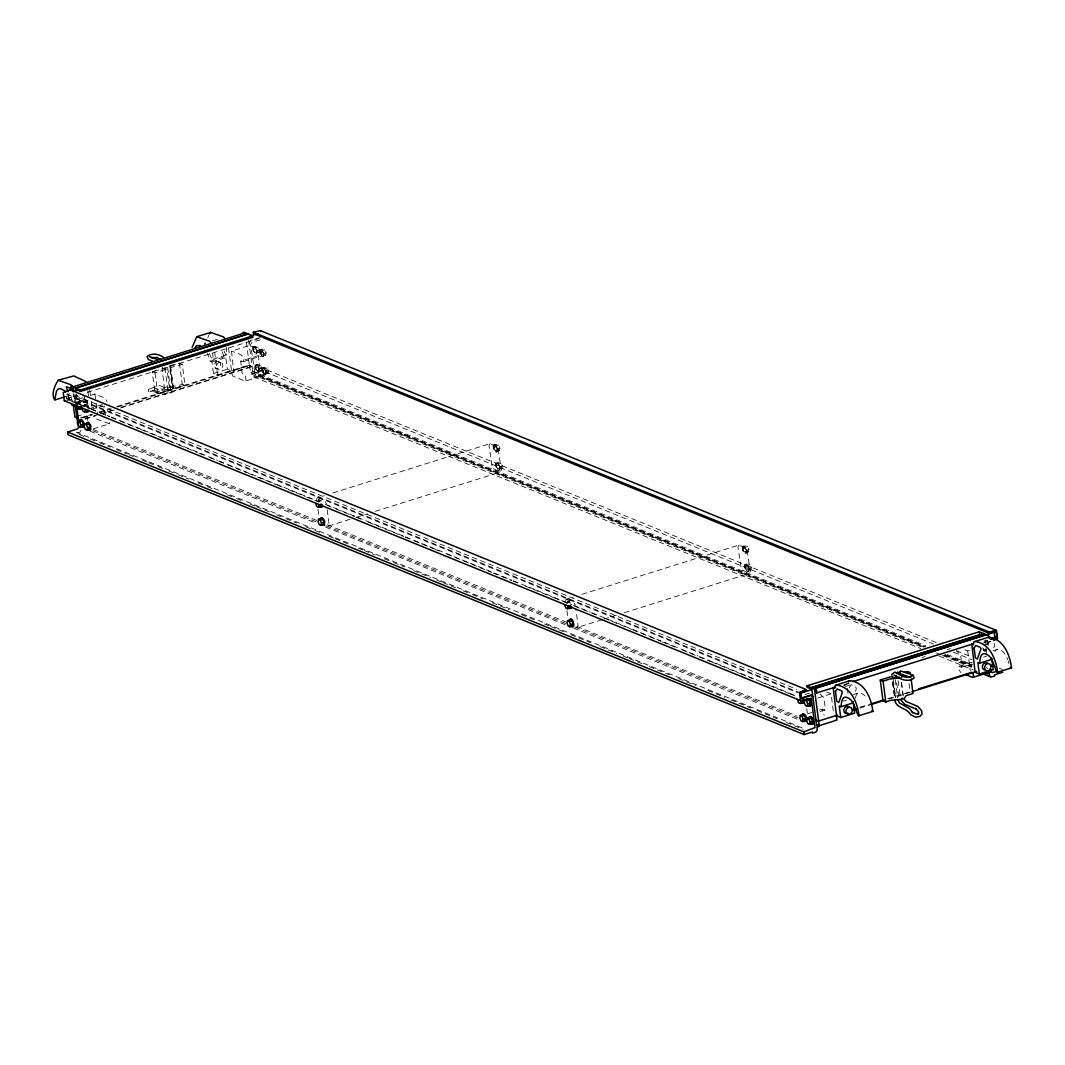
<?xml version="1.0" encoding="UTF-8"?>
<svg xmlns="http://www.w3.org/2000/svg" width="1065" height="1065" viewBox="0 0 1065 1065"><rect width="100%" height="100%" fill="white"/><g stroke="black" fill="none" stroke-linecap="round" stroke-linejoin="round"><path stroke-width="0.75" stroke-dasharray="5 3.75" d="M849.284 687.977L851.015 684.662L855.847 686.952L856.3 689.388L853.531 694.42M987.907 644.471L989.638 641.157L993.885 642.887L994.923 645.883L993.192 648.066M848.818 682.732L848.685 683.93L848.073 682.851M249.064 343.329L250.262 340.654L259.913 337.632M228.522 347.816L231.93 373.655A2.343 1.078 72.6 0 0 233.421 376.344L245.203 381.137L263.88 375.333L263.308 370.154L260.858 369.049L259.887 367.012L258.396 356.003L261.351 356.029C263.601 348.961 253.989 347.363 249.356 345.526L231.531 351.117L233.754 372.497L231.837 370.806L217.699 375.253L213.479 373.535L211.962 361.98L210.191 361.261L208.407 356.163A14.923 6.856 72.6 0 0 207.316 353.474M316.731 499.791L316.957 498.114L324.199 495.678M565.688 601.192L565.928 599.515L573.17 597.079M820.037 693.967L823.897 697.695L825.308 708.678L824.789 710.089L822.366 709.21L822.14 710.475L824.19 715.467M972.372 662.137L959.006 666.331L959.072 669.845L960.83 672.587M77.585 404.66L78.091 402.29L79.808 402.996L77.239 403.808L75.508 403.103L78.091 402.29M253.337 349.493L253.829 347.123L256.412 346.325L258.129 347.03L259.354 350.105L258.848 352.475L256.279 353.274L254.548 352.568L253.337 349.493L255.906 348.708L256.412 346.325M120.545 408.002L251.739 366.839L251.992 365.588L251.58 366.906L249.663 365.215L231.837 370.806M256.279 353.274L256.785 350.904L259.354 350.105M255.72 367.638L256.226 365.268L258.795 364.47L260.526 365.175L261.75 368.25L261.245 370.62L258.662 371.419L256.945 370.713L255.72 367.638L258.289 366.839L258.795 364.47M260.126 352.262L260.632 349.892L263.201 349.094L264.932 349.799L266.157 352.874L265.651 355.244L263.068 356.043L261.351 355.337L260.126 352.262L262.696 351.463L263.201 349.094M258.662 371.419L259.168 369.049L261.75 368.25M263.068 356.043L263.574 353.673L266.157 352.874M262.509 370.407L263.015 368.037L265.598 367.239L267.315 367.944L268.54 371.019L268.034 373.389L265.465 374.188L263.734 373.482L262.509 370.407L265.092 369.608L265.598 367.239M265.465 374.188L265.97 371.818L268.54 371.019M493.907 447.553L494.413 445.183L496.996 444.385L498.713 445.09L499.938 448.165L499.432 450.535L496.862 451.334L495.132 450.628L493.907 447.553L496.49 446.754L496.996 444.385M496.862 451.334L497.368 448.964L499.938 448.165M496.303 465.698L496.809 463.328L499.379 462.529L501.109 463.235L502.321 466.31L501.815 468.68L499.245 469.479L497.515 468.773L496.303 465.698L498.873 464.899L499.379 462.529M499.245 469.479L499.751 467.109L502.321 466.31M742.877 548.954L743.383 546.585L745.953 545.786L747.683 546.478L748.908 549.553L748.402 551.923L745.82 552.722L744.102 552.016L742.877 548.954L745.447 548.155L745.953 545.786M745.82 552.722L746.325 550.352L748.908 549.553M745.26 567.086L745.766 564.716L748.349 563.918L750.066 564.623L751.291 567.698L750.785 570.068L748.216 570.867L746.485 570.161L745.26 567.086L747.843 566.287L748.349 563.918M748.216 570.867L748.722 568.497L751.291 567.698M985.99 647.879L985.484 650.249L983.767 649.557L982.542 646.482M93.094 428.929L109.429 423.803L109.748 422.486M246.068 380.924L245.483 375.745L243.033 374.64L242.061 372.604L240.703 361.168L258.529 355.577M81.086 430.1L79.822 432.217L77.505 432.949M986.683 644.392L987.947 642.275L992.274 640.917M64.539 396.952L69.158 395.501L69.398 394.622M77.186 403.422L77.692 401.838L79.316 401.452L81.646 404.873M77.678 403.262L78.184 401.678M83.975 406.191L84.974 404.447L84.468 406.031M252.951 346.831L252.432 348.415L253.75 352.968L255.067 354.192L256.692 353.806L257.211 352.222L255.893 347.669L254.575 346.445L252.951 346.831L255.4 347.829L256.692 353.806M253.443 346.671L253.244 350.611L255.573 354.033M259.74 349.6L259.234 351.184L260.552 355.737L261.87 356.961L263.494 356.575L263.694 352.648L261.364 349.214C258.249 348.748 259.94 355.284 262.363 356.802M255.334 364.976L254.828 366.56L256.146 371.113L257.464 372.337L259.088 371.951L259.288 368.024L256.958 364.589C253.843 364.123 255.533 370.66 257.956 372.178M258.595 372.111L258.795 368.171L256.465 364.749M262.123 367.745L261.923 371.672L264.253 375.093C268.154 374.853 265.997 368.703 263.747 367.358C260.632 366.893 262.336 373.416 264.746 374.947L265.877 374.72M265.385 374.867L265.584 370.94L263.255 367.518M317.836 501.455L318.834 499.711L321.284 500.71M318.329 501.296L318.834 499.711M493.521 444.89L493.015 446.475L494.333 451.028L495.651 452.252L497.275 451.866L497.475 447.926L495.145 444.504C492.03 444.038 493.734 450.562 496.144 452.093M495.917 463.022L495.411 464.62L496.716 469.159L498.047 470.384L499.671 470.011L499.858 466.071L497.541 462.649C494.426 462.183 496.117 468.707 498.54 470.237M566.806 602.843L567.805 601.099L567.299 602.697M742.491 546.278L742.292 550.206L744.621 553.64L746.245 553.254L746.751 551.67L745.433 547.117L744.116 545.892L742.491 546.278L744.941 547.277L746.245 553.254M742.984 546.119L742.784 550.059L745.114 553.481M744.874 564.423L744.368 566.008L745.686 570.56L747.004 571.785L748.628 571.399L748.828 567.472L746.498 564.037C743.383 563.585 745.087 570.108 747.497 571.625M982.968 649.943L984.286 651.168L985.418 650.941L985.924 649.357M985.418 650.941L986.416 649.197M959.006 666.331L961.429 667.209L961.948 665.785L960.537 654.815L956.676 651.088M240.703 361.168L243.526 361.621C245.789 354.552 236.164 352.954 231.531 351.117M207.782 337.791L208.82 335.222M162.932 367.132L162.026 368.437L164.676 389.857L164.609 391.387L163.091 392.519L164.569 391.614L152.788 387.221L148.328 389.564L148.554 391.76L152.135 391.627L160.189 388.432L170.28 393.171L173.089 391.654L173.528 389.058L170.573 366.027M169.721 365.481L179.453 363.205L182.248 364.337L184.991 385.237L172.41 388.738L169.655 367.851L170.4 366.826L168.989 366.254M172.41 388.738L173.156 387.713L170.4 366.826M209.446 353.567L211.562 358.625L213 359.211L212.8 353.194M213 359.211L226.858 354.858L226.459 347.27M986.416 640.464L985.218 643.127L984.806 639.932M249.663 365.215L249.756 368.051A2.343 1.078 72.6 0 0 251.247 370.753L263.88 375.333M490.153 443.586L489.008 445.729L492.416 468.134L500.204 472.141L501.349 469.998L497.954 447.593L490.153 443.586L330.523 493.694M739.123 544.987L737.978 547.117L741.386 569.535L749.174 573.529L750.319 571.399L746.911 548.981L739.123 544.987L579.48 595.095M82.311 405.872L84.88 405.059L86.611 405.752M317.889 501.841L320.459 501.029L318.741 500.324M566.86 603.243L569.429 602.417L567.698 601.712M212.494 340.84L218.658 338.91M66.736 398.257L76.094 395.861L796.846 689.401M162.146 368.81L166.992 369.129L169.748 390.016L157.766 393.77L154.971 392.639L152.228 371.752L159.191 369.555M800.6 693.089L65.95 393.89L66.602 398.843L77.705 395.355M87.224 392.373L260.18 338.084M66.842 400.52L75.149 398.456L797.432 692.609M152.228 371.752L155.011 372.883L166.992 369.129M169.655 367.851L182.248 364.337M260.459 339.748L251.793 342.464L250.528 344.581L254.855 372.537L266.25 369.688L937.719 643.154M83.017 397.724L77.066 399.588L87.343 403.768L89.354 408.241M90.445 395.395L94.892 393.997L105.155 398.177L107.033 401.545M85.16 399.335L74.377 402.716L73.765 393.557M76.187 403.315L85.426 400.413L87.197 401.146L88.062 407.735M210.191 361.261L224.049 356.908L225.82 357.627L227.338 369.182L231.571 370.9M74.883 405.006L87.197 401.146M211.962 361.98L225.82 357.627M89.207 408.707L104.064 404.048M92.029 409.16L102.426 405.898M243.526 361.621L261.351 356.029M263.494 356.575L263.188 352.795L260.872 349.373M76.4 416.548L84.095 414.139M213.479 373.535L227.338 369.182M154.971 392.639L161.947 390.456L163.477 388.033C169.375 385.037 176.337 387.514 182.195 384.092L184.991 385.237M80.208 417.986L91.284 414.511M99.178 412.035L110.241 408.561M116.564 406.577L249.343 364.909L251.739 366.839M81.832 417.879L92.229 414.618M82.844 417.919L92.335 414.951M100.23 412.461L111.292 408.987M117.616 407.003L250.395 365.335M84.974 418.678L99.205 414.218M100.789 413.726L111.852 410.251M121.33 407.269L250.941 366.6M85.24 419.104L95.637 415.843M101.574 413.965L114.221 409.985M920.959 646.748L251.034 373.908L250.821 372.257L252.791 371.632L925.805 645.723M251.034 373.908L253.017 373.282L924.487 646.748M923.848 647.081L258.542 376.131L258.396 375.026L266.623 372.457L933.473 644.032M258.542 376.131L253.989 377.01L253.017 373.282M497.275 451.866L496.982 448.085L494.653 444.664M499.671 470.011L499.365 466.23L497.049 462.796M350.052 519.267L327.913 526.203L329.072 524.073L326.795 506.86M356.376 517.284L367.438 513.809M375.333 511.32L500.204 472.141M748.628 571.399L748.336 567.618L746.006 564.197M602.178 619.67L576.884 627.605L578.029 625.475L575.766 608.261M603.762 619.164L616.395 615.197M624.303 612.721L749.174 573.529M922.024 657.544L925.192 656.546M947.318 649.61L950.473 648.612M805.073 694.5L809.52 693.102M844.092 684.595L848.858 683.104M843.706 685.234L846.782 684.263M983.86 641.236L987.295 640.424L984.22 641.383M844.066 685.367L847.141 684.409M844.865 686.592L851.015 684.662M983.474 643.087L989.638 641.157M817.68 698.001L831.046 693.808L833.695 713.936M964.757 649.73L967.686 650.928L970.654 649.996M852.972 694.686L859.136 692.743L863.356 694.3L864.966 695.977M993.139 650.688L997.759 649.237C1003.11 649.836 1005.986 655.148 1007.73 659.674M843.347 701.129L846.422 700.158M983.501 657.145L986.589 656.173M807.51 713.883L811.969 712.472M819.398 710.142L822.366 709.21M820.33 711.487L824.789 710.089M961.429 667.209L971.826 663.948M860.267 707.187L869.746 704.205M887.638 698.76L911.347 691.318M859.735 708.105L869.493 705.136M889.009 699.039L910.242 692.383L908.977 682.732M253.829 347.123L255.56 347.829L258.129 347.03M254.548 352.568L257.131 351.77L258.848 352.475M260.632 349.892L262.349 350.598L264.932 349.799M261.351 355.337L263.92 354.538L265.651 355.244M256.226 365.268L257.956 365.974L260.526 365.175M256.945 370.713L259.514 369.914L261.245 370.62M263.015 368.037L264.746 368.743L267.315 367.944M263.734 373.482L266.303 372.683L268.034 373.389M494.413 445.183L496.144 445.889L498.713 445.09M495.132 450.628L497.701 449.829L499.432 450.535M496.809 463.328L498.527 464.034L501.109 463.235M497.515 468.773L500.097 467.974L501.815 468.68M743.383 546.585L745.114 547.277L747.683 546.478M744.102 552.016L746.672 551.231L748.402 551.923M745.766 564.716L747.497 565.422L750.066 564.623M746.485 570.161L749.068 569.362L750.785 570.068M984.779 644.818L987.348 644.019M109.429 423.803L96.782 419.224A2.343 1.078 72.6 0 1 95.291 416.535M69.158 395.501L67.348 393.757M84.481 404.594L86.105 404.221L88.435 407.642M318.342 499.871L320.791 500.87M567.312 601.259L568.936 600.873L570.254 602.098M985.91 650.795L984.779 651.008L982.449 647.587M218.711 361.368L216.488 361.621L214.744 363.445L214.291 365.987L215.343 368.037L217.526 368.929L219.59 369.555L221.706 368.45L222.865 366.134L222.545 363.684L218.711 361.368L220.375 362.806L220.695 365.242L219.523 367.558L217.42 368.663L215.343 368.037M220.881 362.26L218.658 362.513L216.914 364.337L216.461 366.866L217.526 368.929M956.21 650.675L970.069 656.333M999.329 668.248L1002.405 669.499M226.858 354.858L225.434 354.272L223.317 349.214M953.495 652.193L971.972 659.714M986.15 667.688L987.881 668.394M947.371 654.509L972.531 664.826M258.396 375.026L925.245 646.615M945.267 654.762L971.453 665.425M250.821 372.257L925.365 646.974M945.387 655.135L971.573 665.798M944.509 654.908L972.225 666.197M943.87 655.241L971.6 666.53M936.361 653.018L940.981 654.895M942.525 655.521L971.786 667.449M253.989 377.01L920.839 648.598M939.33 656.12L973.21 669.925M169.748 390.016L164.782 389.324L166.553 387.54L173.156 387.713M898.873 696.39L896.144 680.069M826.653 692.01L831.046 693.808M317.876 497.661L324.519 500.364L326.396 503.732M566.846 599.062L573.489 601.765L575.353 605.133M66.602 398.843L109.722 416.402M111.266 417.027L217.54 460.306M219.071 460.945L319.18 501.708M325.344 504.224L403.888 536.214M405.432 536.84L511.706 580.119M513.25 580.745L571.772 604.574M573.316 605.2L590.25 612.109M591.794 612.734L698.068 656.013M699.598 656.639L796.633 696.151M71.155 401.132L89.633 408.654M91.177 409.279L98.872 412.421M100.416 413.047L109.655 416.814M111.199 417.44L118.894 420.582M120.438 421.207L138.916 428.729M140.46 429.355L148.155 432.497M149.699 433.122L168.177 440.644M169.721 441.269L177.416 444.411M178.96 445.037L197.438 452.558M198.982 453.197L203.601 455.075M209.765 457.577L217.46 460.719M219.004 461.345L226.699 464.486M228.243 465.112L246.721 472.634M248.265 473.259L255.959 476.401M257.504 477.027L275.981 484.548M277.526 485.174L282.145 487.064M288.309 489.567L305.242 496.463M306.787 497.102L319.101 502.108M326.809 505.249L334.503 508.391M336.047 509.017L354.525 516.538M356.069 517.164L360.689 519.054M368.384 522.183L383.786 528.453M385.33 529.079L403.808 536.614M405.352 537.239L413.047 540.368M414.591 541.007L433.069 548.528M434.613 549.154L439.233 551.031M446.927 554.173L462.33 560.443M463.874 561.069L491.591 572.358M493.135 572.983L511.613 580.518M513.157 581.144L517.776 583.021M525.471 586.163L540.874 592.433M542.418 593.059L553.201 597.452M554.732 598.077L567.059 603.096M574.754 606.225L590.156 612.508M591.701 613.134L596.32 615.011M604.015 618.153L619.417 624.423M620.962 625.048L631.745 629.442M633.276 630.067L648.678 636.337M650.222 636.963L661.006 641.356M662.537 641.982L674.864 647.001M682.559 650.129L697.961 656.413M699.505 657.038L710.288 661.432M711.819 662.057L727.222 668.327M728.766 668.953L739.549 673.346M741.08 673.972L753.408 678.991M761.102 682.119L788.832 693.408M790.363 694.034L796.527 696.55M93.267 429.475L316.585 520.426M327.368 524.819L566.074 622.027M576.857 626.42L797.086 716.106M92.828 430.726L316.798 522.076M326.036 525.83L566.287 623.677M574.874 627.045L798.178 717.983M89.966 431.125L316.358 523.314M325.597 527.082L565.848 624.929M573.556 628.07L798.404 719.634M76.214 432.204L804.661 728.886M79.436 434.56L84.055 436.45M90.219 438.953L97.913 442.095M99.458 442.721L110.241 447.114M116.391 449.616L127.174 454.01M128.719 454.635L136.413 457.764M142.577 460.28L147.196 462.157M148.741 462.782L156.435 465.924M157.979 466.55L162.599 468.427M168.763 470.943L176.457 474.071M178.001 474.71L188.785 479.09M198.023 482.858L205.718 485.999M207.262 486.625L214.957 489.754M227.284 494.772L234.979 497.914M236.523 498.54L244.218 501.668M250.382 504.184L255.001 506.061M256.545 506.687L270.404 512.332M276.567 514.848L284.262 517.976M285.806 518.615L296.589 522.995M305.828 526.762L313.523 529.904M315.067 530.53L322.762 533.658M328.925 536.174L333.545 538.051M335.089 538.677L348.947 544.322M358.186 548.089L362.806 549.966M364.35 550.592L375.133 554.985M384.372 558.752L392.066 561.881M393.611 562.52L404.394 566.899M413.633 570.667L430.566 577.563M436.73 580.079L441.349 581.956M442.894 582.582L456.752 588.226M462.916 590.742L470.61 593.871M472.154 594.496L482.938 598.889M492.176 602.657L509.11 609.553M521.437 614.572L535.296 620.216M544.535 623.984L549.154 625.861M550.698 626.486L564.557 632.131M570.72 634.647L590.742 642.794M599.981 646.562L616.915 653.457M623.078 655.973L627.698 657.851M629.242 658.476L643.1 664.121M649.264 666.637L669.286 674.784M678.525 678.551L695.458 685.447M707.786 690.466L724.732 697.362M730.883 699.878L750.905 708.025M757.069 710.541L777.091 718.689M786.329 722.456L803.276 729.352M568.444 601.033L569.762 602.257M85.613 404.367L87.942 407.802M78.823 401.612L81.14 405.033M75.149 398.456L76.387 404.141M72.953 402.131L68.879 393.012M76.094 395.861L76.787 397.391M745.114 547.277L746.672 551.231M747.497 565.422L749.068 569.362M496.144 445.889L497.701 449.829M498.527 464.034L500.097 467.974M262.349 350.598L263.92 354.538M264.746 368.743L266.303 372.683M255.56 347.829L257.131 351.77M257.956 365.974L259.514 369.914M222.266 351.809L224.049 356.908M83.656 395.315L85.426 400.413M1008.302 661.072L1009.008 663.628M105.422 415.496L104.117 405.832M86.824 415.483L87.596 421.088M895.239 679.816L897.662 697.761M892.39 681.667L894.467 697.069M987.468 640.704L988.12 645.63M985.311 639.905L985.737 643.207M986.044 649.424L986.936 656.173M967.686 650.928L970.335 671.057M901.336 682.372L903.027 695.219M893.282 679.736L895.612 697.415L892.883 681.094M892.75 682.372L894.866 698.44M847.341 688.363L847.993 693.315M566.926 610.578L567.965 618.406M317.969 509.19L318.994 517.004M266.25 369.688L266.623 372.457M248.651 340.121L252.791 371.632M246.321 341.971L249.343 364.909M214.664 352.156L217.699 375.253M179.453 363.205L182.195 384.092M170.267 368.104L173.009 388.991M164.889 367.864L167.764 389.537L167.325 393.131L165.128 394.769L163.438 394.463L151.589 390.056L153.267 390.362L150.511 391.853L151.27 390.043L149.779 388.832L159.324 385.397L171.212 390.189L169.468 390.176L170.626 388.379L170.48 389.431L167.564 366.68M155.011 372.883L157.766 393.77M94.892 393.997L95.917 401.745M96.116 403.289L97.541 414.139M89.686 389.67L90.339 394.609M91.204 401.212L92.296 409.453M87.836 390.775L88.661 397.059M76.361 394.196L77.825 405.339M75.828 394.023L77.332 404.594M73.818 394.396L74.896 402.597M901.509 682.345L903.213 695.445M898.168 680.748L900.191 696.217M806.791 708.691L807.31 712.871M855.421 698.201A14.923 6.856 72.6 0 1 859.136 692.743M994.856 651.793A14.923 6.856 72.6 0 1 997.759 649.237M68.067 395.727A14.923 6.856 72.6 0 1 69.784 399.668"/><path stroke-width="1.5" d="M73.685 388.885L73.671 389.71L72.833 388.126M853.092 701.635L854.609 713.177L840.751 717.53L839.22 705.975L840.991 706.707L841.563 702.554A14.923 6.856 72.6 0 1 845.277 697.096C854.343 698.467 854.875 709.583 858.443 715.893L872.901 711.393C871.303 698.534 865.086 682.465 850.11 680.655L835.24 685.341L834.814 688.27L834.215 687.191M991.701 658.13L993.232 669.672L979.361 674.025L977.843 662.47L979.614 663.202L980.173 659.049A14.923 6.856 72.6 0 1 983.9 653.591C992.966 654.962 993.499 666.078 997.066 672.388L1011.524 667.888C1009.926 655.028 1003.709 638.96 988.733 637.15L973.849 641.836L973.437 644.764L972.838 643.686M75.003 405.472L76.227 408.547L77.958 409.253L78.464 406.883M81.033 406.058L80.527 408.428L77.958 409.253M77.905 421.247L77.399 423.617L78.624 426.692L80.341 427.398L82.91 426.572L83.416 424.203L82.205 421.128L80.474 420.435L77.905 421.247L79.622 421.953L82.205 421.128M80.341 427.398L80.847 425.028L79.622 421.953M81.805 408.241L83.03 411.316L84.747 412.022L85.253 409.652M84.694 424.016L84.188 426.386L85.413 429.461L87.144 430.154L89.713 429.341L90.219 426.972L88.994 423.897L87.263 423.191L84.694 424.016L86.425 424.722L88.994 423.897M87.144 430.154L87.65 427.784L86.425 424.722M318.608 507.286L319.114 504.916L321.683 504.091L321.177 506.461L318.608 507.286L316.877 506.581L315.666 503.505M318.555 519.281L318.049 521.65L319.274 524.726L320.991 525.431L323.574 524.606L324.079 522.236L322.855 519.161L321.124 518.469L318.555 519.281L320.285 519.986L322.855 519.161M320.991 525.431L321.497 523.061L320.285 519.986M564.623 604.907L565.848 607.982L567.578 608.674L568.084 606.304L570.654 605.492M567.525 620.682L567.019 623.052L568.231 626.114L569.961 626.819L572.531 626.007L573.037 623.637L571.812 620.562L570.095 619.857L567.525 620.682L569.243 621.374L571.812 620.562M569.961 626.819L570.467 624.449L569.243 621.374M800.374 703.459L800.88 701.09L803.449 700.277L802.943 702.647L800.374 703.459L798.644 702.767L797.432 699.692M800.321 715.467L799.815 717.837L801.04 720.899L802.757 721.604L805.34 720.792L805.846 718.422L804.621 715.347L802.89 714.642L800.321 715.467L802.052 716.159L804.621 715.347M804.727 700.091L804.221 702.461L805.446 705.523L807.164 706.228L809.746 705.416L810.239 703.046L809.027 699.971L807.297 699.266L804.727 700.091L806.458 700.783L809.027 699.971M802.757 721.604L803.263 719.234L802.052 716.159M807.164 706.228L807.669 703.859L806.458 700.783M807.11 718.223L806.604 720.592L807.829 723.668L809.56 724.373L812.129 723.561L812.635 721.191L811.41 718.116L809.68 717.411L807.11 718.223L808.841 718.928L811.41 718.116M809.56 724.373L810.066 722.003L808.841 718.928M79.276 426.08L77.585 428.902L67.627 432.031L67.987 434.786L804.142 734.597L812.369 732.014L812.515 733.119L815.976 732.028L817.241 729.911L816.882 727.169L818.865 726.543L818.639 724.892L816.669 725.518L811.889 689.228L807.057 687.258L806.871 685.887L979.161 631.811L988.6 635.619L989.358 638.561M859.042 715.733C857.445 702.887 851.228 686.818 836.251 684.995M997.652 672.228C996.068 659.381 989.851 643.313 974.874 641.489M192.139 347.403L196.745 336.753L210.617 332.4L223.291 336.833L224.515 338.084M85.906 381.589L73.805 375.918L58.136 380.258C54.861 385.477 50.827 394.117 54.701 399.974L56.445 391.308L57.869 389.204L59.866 388.485L64.126 390.389A14.923 6.856 72.6 0 1 65.671 392.027M204.587 344.008L205.292 343.143M73.379 391.121L72.793 388.046L71.448 387.5C71.675 392.892 69.025 382.974 73.059 386.821L245.336 332.746L252.671 335.941L252.844 337.325L80.567 391.387L75.735 389.417M245.336 332.746L242.993 332.267M73.059 386.821L75.735 388.073L248.065 333.851M972.065 672.388L971.16 672.814M80.953 408.973L81.459 407.376M81.952 407.229L81.446 408.814L79.822 409.2M79.569 421.567L80.075 419.969L81.699 419.597L84.028 423.018M87.743 411.729L88.249 410.145M84.335 425.361L83.829 426.959L82.697 427.185M86.371 424.336L86.877 422.738L88.502 422.366L90.818 425.787L90.618 429.728L88.994 430.1L87.676 428.876M90.126 429.874L90.325 425.947L87.996 422.512M321.603 507.007L322.109 505.409M322.602 505.263L322.096 506.847L320.472 507.233M323.986 525.138L324.186 521.211L321.856 517.776M570.56 608.395L571.066 606.81M571.572 606.651L571.066 608.235L569.442 608.621L568.111 607.396M572.957 626.539L573.156 622.599L570.827 619.178M803.369 703.18L803.569 699.252M806.391 700.397L806.897 698.813L808.029 698.587L809.347 699.811L810.359 702.008L810.159 705.949M806.884 700.251L807.403 698.653M805.752 721.325L805.952 717.384L803.622 713.963L802.491 714.189M808.788 718.542L809.293 716.958L810.918 716.572L812.236 717.797L813.553 722.35L813.048 723.934L811.423 724.32M809.28 718.382L809.786 716.798M812.542 724.093L812.741 720.153L810.425 716.732M986.43 634.567L813.966 688.736L806.871 685.887M901.775 677.22L903.32 674.811M195.055 347.802L196.493 345.699L200.366 345.566M892.856 676.528L892.497 678.032L899.579 677.247M209.339 333.944L210.617 332.4M833.15 687.404L836.518 715.8L840.751 717.53M971.773 643.899L975.141 672.295L979.361 674.025M891.738 674.571L894.84 672.082C899.832 674.784 906.408 679.869 912.013 675.676L910.881 677.14L910.349 676.395M901.469 698.613L902.321 698.134M77.372 419.277L77.465 422.126A2.343 1.078 72.6 0 0 78.317 424.283M849.098 680.988L850.11 680.655M987.721 637.482L988.733 637.15M84.747 412.022L87.317 411.197L85.599 410.491M80.847 425.028L83.416 424.203M87.65 427.784L90.219 426.972M321.497 523.061L324.079 522.236M567.578 608.674L570.148 607.862M570.467 624.449L573.037 623.637M807.669 703.859L810.239 703.046M803.263 719.234L805.846 718.422M810.066 722.003L812.635 721.191M812.941 697.202L811.157 695.472L801.146 698.427L800.427 693.009L806.445 690.945L806.258 689.561L70.104 389.763L63.221 392.466L64.313 400.76L800.467 700.57L811.304 698.267L814.991 727.595L803.782 731.841L67.627 432.031M990.557 639.173C999.662 641.29 997.945 625.727 989.611 633.449L253.457 333.638L253.284 332.267L260.313 330.603L996.467 630.413L997.559 638.72L993.725 640.464M75.735 388.073L248.012 334.011M73.884 391.401L78.637 389.91M249.995 336.127L257.93 333.638M75.775 387.926L80.381 390.016L252.671 335.941M55.3 399.854L64.539 396.952M811.423 687.524L983.714 633.449M811.517 687.737L983.807 633.662M806.258 689.561L799.376 692.277L800.467 700.57M253.284 332.267L989.438 632.077L996.467 630.413M811.703 689.601L800.6 693.089L801.253 698.041L812.355 694.553M814.139 688.629L994.178 632.33L994.83 637.283L991.648 638.281M837.609 715.054L818.639 721.005L814.978 693.142L814.778 690.227L816.123 690.786L816.722 692.956L835.692 687.005M853.078 681.547L973.197 643.846M911.134 679.057L913.038 693.515L906.062 695.711L904.531 698.121C898.647 701.116 891.671 698.653 885.814 702.061L883.018 700.93L880.262 680.029L892.244 676.275M904.505 672.428L907.5 671.482L910.295 672.627L907.5 673.506M880.262 680.029L883.058 681.174L890.034 678.977L900.111 677.886M840.991 706.707L853.318 702.833M979.614 663.202L991.941 659.328M852.865 709.676L856.02 708.678M871.33 703.712L882.898 700.251M918.749 688.829L971.413 672.468M853.411 710.089L856.846 709.104M870.797 704.631L885.028 700.171M911.893 691.731L976.698 671.403M818.705 725.811L836.531 720.206M973.17 677.327L990.982 671.735M984.1 672.454L987.188 673.719L989.172 673.093L989.531 675.836L991.235 677.02L994.697 675.942L994.55 674.837L1002.777 672.255M996.72 671.283L992.46 672.627L990.184 671.043M817.787 720.819L816.695 721.285L815.883 719.541L816.509 721.085L818.639 721.005M1011.524 667.888L1010.219 667.382M872.901 711.393L871.609 710.888M150.804 357.707L157.048 357.427L160.802 359.517M86.611 411.955L88.235 411.583M82.205 427.331L83.336 427.105L83.842 425.521L83.536 423.178L81.206 419.743M320.725 518.003L322.349 517.63L324.679 521.051L324.479 524.992L322.855 525.365M569.695 619.404L571.319 619.018L572.637 620.243L573.955 624.796L573.449 626.38L571.825 626.766L570.507 625.541M803.862 703.02L802.238 703.406L800.92 702.181M809.027 706.175L810.651 705.789L811.157 704.205L809.853 699.652L808.521 698.427M802.997 714.029L805.446 715.028L806.751 719.581L806.245 721.165L804.621 721.551L803.303 720.326M847.98 713.204L845.756 713.457L844.092 712.019L843.773 709.583L844.931 707.266L847.048 706.162L849.111 706.787M196.745 336.753L209.432 341.186L210.657 342.437M58.136 380.258L70.809 384.691L72.034 385.943M64.313 400.76L65.391 400.973M79.289 420.968L77.958 419.517M79.449 420.901L77.053 418.984L75.322 405.872M987.734 663.282L985.671 662.656L983.554 663.761L982.383 666.078L982.702 668.514L984.366 669.952M909.949 677.154L900.67 673.932L899.632 672.667L900.484 670.937L913.078 674.984L914.05 678.059C907.793 682.971 899.685 678.951 894.014 675.13M149.473 356.669L157.234 359.451M152.428 361.035L148.288 359.544L147.01 356.522C151.816 352.635 159.044 353.873 163.611 357.507M991.622 665.106L994.71 666.357M982.449 673.679L990.144 676.821M966.687 674.97L972.598 677.38A2.343 1.078 72.6 0 0 973.516 675.676L972.824 672.574M896.131 675.503L895.945 678.458M814.232 688.842L816.629 690.12L816.722 692.956M71.568 404.767L73.339 405.485L74.856 417.041L77.678 418.186M87.982 428.636L89.713 429.341M816.629 725.238L818.133 725.851A2.343 1.078 72.6 0 0 819.052 724.147L818.359 721.058M803.795 720.166L805.113 721.391M571 625.381L572.318 626.606M836.185 715.467L836.877 718.556A2.343 1.078 72.6 0 1 835.958 720.26M903.932 698.84L905.942 701.396L917.83 706.454L921.518 710.541L922.05 714.069L919.947 716.412L915.727 717.171L910.548 714.682C907.287 707.732 896.011 708.558 894.893 700.158M901.083 700.171L904.571 704.178L916.526 709.263L915.434 708.332L918.696 711.939L917.963 714.069L918.775 713.47L916.153 713.936L912.239 712.059L912.905 712.844L909.736 708.744L899.459 702.927L897.875 699.386M68.04 391.707L66.176 386.768L70.916 388.379L73.046 391.84M260.313 330.603L260.925 331.588M989.438 632.077L989.611 633.449M986.962 672.068L987.188 673.719M979.161 631.811L979.347 633.196M883.058 681.174L885.814 702.061M804.062 699.093L804.368 701.436M803.782 731.841L804.142 734.597M80.381 390.016L80.567 391.387M76.8 407.269L78.65 421.381M70.104 389.763L70.197 390.442M991.342 670.071A2.343 1.078 72.6 0 1 990.423 671.789M835.453 691.491L836.757 701.209L838.727 702.581L842.428 692.303L841.403 690.732L837.157 689.015L835.453 691.491M974.076 647.986L975.38 657.704L977.351 659.075L981.051 648.798L980.013 647.227L975.78 645.51L974.076 647.986M852.346 709.729L851.894 712.259L850.15 714.082L847.926 714.335L846.262 712.911L845.943 710.462L847.114 708.145L849.218 707.04L851.294 707.666L852.346 709.729M990.969 666.224L990.517 668.753L988.773 670.577L986.549 670.83L984.885 669.406L984.566 666.956L985.724 664.64L987.841 663.535L989.904 664.161L990.969 666.224M897.502 672.361L897.156 673.013L900.218 672.508L897.502 672.361"/></g></svg>
